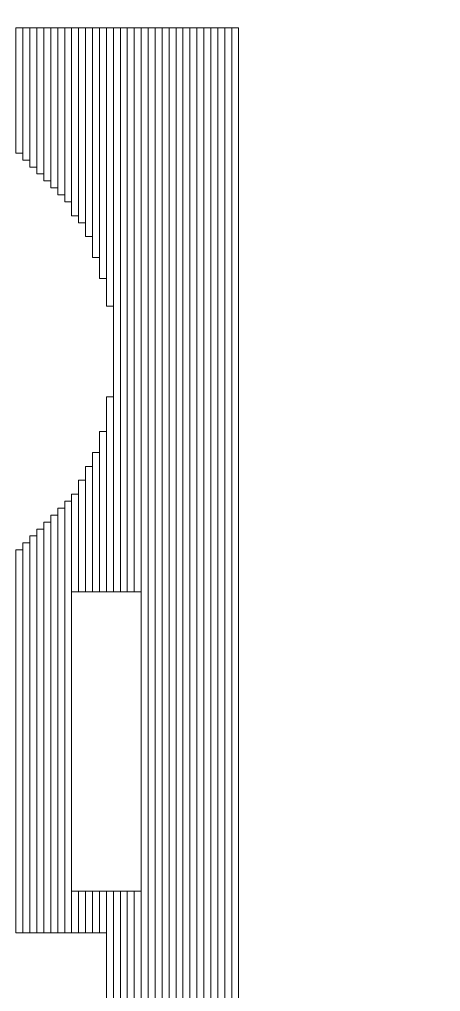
# Model space of a CAD drawing. Header units: millimetres. Extents: x -86 to 67, y -55 to 52.
# Drawn here: x 42.835 to 44.373, y -47.922 to -44.376 of the extents above; entities that cross this region are included whole.
import ezdxf

# ---------------------------------------------------------------- set-up
doc = ezdxf.new("R2010")
doc.units = ezdxf.units.MM
doc.header["$MEASUREMENT"] = 0
doc.layers.add('BG_OUTLINE', color=7, linetype='Continuous')
doc.layers.add('MA_PEN3', color=7, linetype='Continuous')

msp = doc.modelspace()

# ---------------------------------------------------------------- linework, layer by layer
at = {"layer": 'BG_OUTLINE', "color": 3, "lineweight": 9}
msp.add_open_spline([(-60.0926, 34.7331), (-60.0926, 34.7331), (63.7724, 34.7331), (63.7724, 34.7331), (63.7724, 34.7331), (64.585, 34.7336), (65.3646, 34.4113), (65.9396, 33.837), (65.9396, 33.837), (66.5146, 33.2627), (66.8379, 32.4797), (66.8384, 31.667), (66.8384, 31.667), (66.8384, 31.667), (66.8412, -52.28), (66.8412, -52.28), (66.8412, -52.28), (66.8412, -52.28), (66.8384, -52.1933), (66.8384, -52.1933), (66.8384, -52.1933), (66.8389, -53.006), (66.5166, -53.7856), (65.9424, -54.3606), (65.9424, -54.3606), (65.3681, -54.9356), (64.585, -55.2589), (63.7724, -55.2594), (63.7724, -55.2594), (63.7724, -55.2594), (-60.1869, -55.2594), (-60.1869, -55.2594), (-60.1869, -55.2594), (-60.1869, -55.2594), (-60.0853, -55.2518), (-60.0853, -55.2518), (-60.0853, -55.2518), (-60.8979, -55.2523), (-61.6775, -54.9299), (-62.2525, -54.3557), (-62.2525, -54.3557), (-62.8275, -53.7814), (-63.1508, -52.9984), (-63.1513, -52.1857), (-63.1513, -52.1857), (-63.1513, -52.1857), (-63.1587, 31.667), (-63.1587, 31.667), (-63.1587, 31.667), (-63.1592, 32.4797), (-62.8369, 33.2593), (-62.2626, 33.8343), (-62.2626, 33.8343), (-61.6883, 34.4093), (-60.9053, 34.7326), (-60.0926, 34.7331)], degree=3, knots=[0, 0, 0, 0, 0.071429, 0.071429, 0.071429, 0.071429, 0.142857, 0.142857, 0.142857, 0.142857, 0.214286, 0.214286, 0.214286, 0.214286, 0.285714, 0.285714, 0.285714, 0.285714, 0.357143, 0.357143, 0.357143, 0.357143, 0.428571, 0.428571, 0.428571, 0.428571, 0.5, 0.5, 0.5, 0.5, 0.571429, 0.571429, 0.571429, 0.571429, 0.642857, 0.642857, 0.642857, 0.642857, 0.714286, 0.714286, 0.714286, 0.714286, 0.785714, 0.785714, 0.785714, 0.785714, 0.857143, 0.857143, 0.857143, 0.857143, 0.928571, 0.928571, 0.928571, 0.928571, 1, 1, 1, 1], dxfattribs=at)
at = {"layer": 'MA_PEN3', "color": 5, "lineweight": 9}
for points in [[(42.8482, -44.8632), (42.8482, -44.8632), (42.8228, -44.8632), (42.8228, -44.8632), (42.8228, -44.8632), (42.8228, -44.8632), (42.8228, -44.406), (42.8228, -44.406), (42.8228, -44.406), (42.8228, -44.406), (42.8482, -44.406), (42.8482, -44.406), (42.8482, -44.406), (42.8482, -44.406), (42.8482, -44.8632), (42.8482, -44.8632)], [(42.8736, -44.8886), (42.8736, -44.8886), (42.8482, -44.8886), (42.8482, -44.8886), (42.8482, -44.8886), (42.8482, -44.8886), (42.8482, -44.406), (42.8482, -44.406), (42.8482, -44.406), (42.8482, -44.406), (42.8736, -44.406), (42.8736, -44.406), (42.8736, -44.406), (42.8736, -44.406), (42.8736, -44.8886), (42.8736, -44.8886)], [(42.899, -44.914), (42.899, -44.914), (42.8736, -44.914), (42.8736, -44.914), (42.8736, -44.914), (42.8736, -44.914), (42.8736, -44.406), (42.8736, -44.406), (42.8736, -44.406), (42.8736, -44.406), (42.899, -44.406), (42.899, -44.406), (42.899, -44.406), (42.899, -44.406), (42.899, -44.914), (42.899, -44.914)], [(42.9244, -44.9394), (42.9244, -44.9394), (42.899, -44.9394), (42.899, -44.9394), (42.899, -44.9394), (42.899, -44.9394), (42.899, -44.406), (42.899, -44.406), (42.899, -44.406), (42.899, -44.406), (42.9244, -44.406), (42.9244, -44.406), (42.9244, -44.406), (42.9244, -44.406), (42.9244, -44.9394), (42.9244, -44.9394)], [(42.9498, -44.9648), (42.9498, -44.9648), (42.9244, -44.9648), (42.9244, -44.9648), (42.9244, -44.9648), (42.9244, -44.9648), (42.9244, -44.406), (42.9244, -44.406), (42.9244, -44.406), (42.9244, -44.406), (42.9498, -44.406), (42.9498, -44.406), (42.9498, -44.406), (42.9498, -44.406), (42.9498, -44.9648), (42.9498, -44.9648)], [(42.9752, -44.9902), (42.9752, -44.9902), (42.9498, -44.9902), (42.9498, -44.9902), (42.9498, -44.9902), (42.9498, -44.9902), (42.9498, -44.406), (42.9498, -44.406), (42.9498, -44.406), (42.9498, -44.406), (42.9752, -44.406), (42.9752, -44.406), (42.9752, -44.406), (42.9752, -44.406), (42.9752, -44.9902), (42.9752, -44.9902)], [(43.0006, -45.0156), (43.0006, -45.0156), (42.9752, -45.0156), (42.9752, -45.0156), (42.9752, -45.0156), (42.9752, -45.0156), (42.9752, -44.406), (42.9752, -44.406), (42.9752, -44.406), (42.9752, -44.406), (43.0006, -44.406), (43.0006, -44.406), (43.0006, -44.406), (43.0006, -44.406), (43.0006, -45.0156), (43.0006, -45.0156)], [(43.026, -45.041), (43.026, -45.041), (43.0006, -45.041), (43.0006, -45.041), (43.0006, -45.041), (43.0006, -45.041), (43.0006, -44.406), (43.0006, -44.406), (43.0006, -44.406), (43.0006, -44.406), (43.026, -44.406), (43.026, -44.406), (43.026, -44.406), (43.026, -44.406), (43.026, -45.041), (43.026, -45.041)], [(43.0514, -45.0918), (43.0514, -45.0918), (43.026, -45.0918), (43.026, -45.0918), (43.026, -45.0918), (43.026, -45.0918), (43.026, -44.406), (43.026, -44.406), (43.026, -44.406), (43.026, -44.406), (43.0514, -44.406), (43.0514, -44.406), (43.0514, -44.406), (43.0514, -44.406), (43.0514, -45.0918), (43.0514, -45.0918)], [(43.0768, -45.1172), (43.0768, -45.1172), (43.0514, -45.1172), (43.0514, -45.1172), (43.0514, -45.1172), (43.0514, -45.1172), (43.0514, -44.406), (43.0514, -44.406), (43.0514, -44.406), (43.0514, -44.406), (43.0768, -44.406), (43.0768, -44.406), (43.0768, -44.406), (43.0768, -44.406), (43.0768, -45.1172), (43.0768, -45.1172)], [(43.1022, -45.168), (43.1022, -45.168), (43.0768, -45.168), (43.0768, -45.168), (43.0768, -45.168), (43.0768, -45.168), (43.0768, -44.406), (43.0768, -44.406), (43.0768, -44.406), (43.0768, -44.406), (43.1022, -44.406), (43.1022, -44.406), (43.1022, -44.406), (43.1022, -44.406), (43.1022, -45.168), (43.1022, -45.168)], [(43.1276, -45.2442), (43.1276, -45.2442), (43.1022, -45.2442), (43.1022, -45.2442), (43.1022, -45.2442), (43.1022, -45.2442), (43.1022, -44.406), (43.1022, -44.406), (43.1022, -44.406), (43.1022, -44.406), (43.1276, -44.406), (43.1276, -44.406), (43.1276, -44.406), (43.1276, -44.406), (43.1276, -45.2442), (43.1276, -45.2442)], [(43.153, -45.3204), (43.153, -45.3204), (43.1276, -45.3204), (43.1276, -45.3204), (43.1276, -45.3204), (43.1276, -45.3204), (43.1276, -44.406), (43.1276, -44.406), (43.1276, -44.406), (43.1276, -44.406), (43.153, -44.406), (43.153, -44.406), (43.153, -44.406), (43.153, -44.406), (43.153, -45.3204), (43.153, -45.3204)], [(43.1784, -45.422), (43.1784, -45.422), (43.153, -45.422), (43.153, -45.422), (43.153, -45.422), (43.153, -45.422), (43.153, -44.406), (43.153, -44.406), (43.153, -44.406), (43.153, -44.406), (43.1784, -44.406), (43.1784, -44.406), (43.1784, -44.406), (43.1784, -44.406), (43.1784, -45.422), (43.1784, -45.422)], [(43.2038, -46.4634), (43.2038, -46.4634), (43.1784, -46.4634), (43.1784, -46.4634), (43.1784, -46.4634), (43.1784, -46.4634), (43.1784, -44.406), (43.1784, -44.406), (43.1784, -44.406), (43.1784, -44.406), (43.2038, -44.406), (43.2038, -44.406), (43.2038, -44.406), (43.2038, -44.406), (43.2038, -46.4634), (43.2038, -46.4634)], [(43.2292, -46.4634), (43.2292, -46.4634), (43.2038, -46.4634), (43.2038, -46.4634), (43.2038, -46.4634), (43.2038, -46.4634), (43.2038, -44.406), (43.2038, -44.406), (43.2038, -44.406), (43.2038, -44.406), (43.2292, -44.406), (43.2292, -44.406), (43.2292, -44.406), (43.2292, -44.406), (43.2292, -46.4634), (43.2292, -46.4634)], [(43.2546, -46.4634), (43.2546, -46.4634), (43.2292, -46.4634), (43.2292, -46.4634), (43.2292, -46.4634), (43.2292, -46.4634), (43.2292, -44.406), (43.2292, -44.406), (43.2292, -44.406), (43.2292, -44.406), (43.2546, -44.406), (43.2546, -44.406), (43.2546, -44.406), (43.2546, -44.406), (43.2546, -46.4634), (43.2546, -46.4634)], [(43.28, -46.4634), (43.28, -46.4634), (43.2546, -46.4634), (43.2546, -46.4634), (43.2546, -46.4634), (43.2546, -46.4634), (43.2546, -44.406), (43.2546, -44.406), (43.2546, -44.406), (43.2546, -44.406), (43.28, -44.406), (43.28, -44.406), (43.28, -44.406), (43.28, -44.406), (43.28, -46.4634), (43.28, -46.4634)], [(43.3054, -54.8708), (43.3054, -54.8708), (43.28, -54.8708), (43.28, -54.8708), (43.28, -54.8708), (43.28, -54.8708), (43.28, -44.406), (43.28, -44.406), (43.28, -44.406), (43.28, -44.406), (43.3054, -44.406), (43.3054, -44.406), (43.3054, -44.406), (43.3054, -44.406), (43.3054, -54.8708), (43.3054, -54.8708)], [(43.3308, -54.8708), (43.3308, -54.8708), (43.3054, -54.8708), (43.3054, -54.8708), (43.3054, -54.8708), (43.3054, -54.8708), (43.3054, -44.406), (43.3054, -44.406), (43.3054, -44.406), (43.3054, -44.406), (43.3308, -44.406), (43.3308, -44.406), (43.3308, -44.406), (43.3308, -44.406), (43.3308, -54.8708), (43.3308, -54.8708)], [(43.3562, -54.8708), (43.3562, -54.8708), (43.3308, -54.8708), (43.3308, -54.8708), (43.3308, -54.8708), (43.3308, -54.8708), (43.3308, -44.406), (43.3308, -44.406), (43.3308, -44.406), (43.3308, -44.406), (43.3562, -44.406), (43.3562, -44.406), (43.3562, -44.406), (43.3562, -44.406), (43.3562, -54.8708), (43.3562, -54.8708)], [(43.3816, -54.8708), (43.3816, -54.8708), (43.3562, -54.8708), (43.3562, -54.8708), (43.3562, -54.8708), (43.3562, -54.8708), (43.3562, -44.406), (43.3562, -44.406), (43.3562, -44.406), (43.3562, -44.406), (43.3816, -44.406), (43.3816, -44.406), (43.3816, -44.406), (43.3816, -44.406), (43.3816, -54.8708), (43.3816, -54.8708)], [(43.407, -54.8708), (43.407, -54.8708), (43.3816, -54.8708), (43.3816, -54.8708), (43.3816, -54.8708), (43.3816, -54.8708), (43.3816, -44.406), (43.3816, -44.406), (43.3816, -44.406), (43.3816, -44.406), (43.407, -44.406), (43.407, -44.406), (43.407, -44.406), (43.407, -44.406), (43.407, -54.8708), (43.407, -54.8708)], [(43.4324, -54.8708), (43.4324, -54.8708), (43.407, -54.8708), (43.407, -54.8708), (43.407, -54.8708), (43.407, -54.8708), (43.407, -44.406), (43.407, -44.406), (43.407, -44.406), (43.407, -44.406), (43.4324, -44.406), (43.4324, -44.406), (43.4324, -44.406), (43.4324, -44.406), (43.4324, -54.8708), (43.4324, -54.8708)], [(43.4578, -54.8708), (43.4578, -54.8708), (43.4324, -54.8708), (43.4324, -54.8708), (43.4324, -54.8708), (43.4324, -54.8708), (43.4324, -44.406), (43.4324, -44.406), (43.4324, -44.406), (43.4324, -44.406), (43.4578, -44.406), (43.4578, -44.406), (43.4578, -44.406), (43.4578, -44.406), (43.4578, -54.8708), (43.4578, -54.8708)], [(43.4832, -54.8708), (43.4832, -54.8708), (43.4578, -54.8708), (43.4578, -54.8708), (43.4578, -54.8708), (43.4578, -54.8708), (43.4578, -44.406), (43.4578, -44.406), (43.4578, -44.406), (43.4578, -44.406), (43.4832, -44.406), (43.4832, -44.406), (43.4832, -44.406), (43.4832, -44.406), (43.4832, -54.8708), (43.4832, -54.8708)], [(43.5086, -54.8708), (43.5086, -54.8708), (43.4832, -54.8708), (43.4832, -54.8708), (43.4832, -54.8708), (43.4832, -54.8708), (43.4832, -44.406), (43.4832, -44.406), (43.4832, -44.406), (43.4832, -44.406), (43.5086, -44.406), (43.5086, -44.406), (43.5086, -44.406), (43.5086, -44.406), (43.5086, -54.8708), (43.5086, -54.8708)], [(43.534, -54.8708), (43.534, -54.8708), (43.5086, -54.8708), (43.5086, -54.8708), (43.5086, -54.8708), (43.5086, -54.8708), (43.5086, -44.406), (43.5086, -44.406), (43.5086, -44.406), (43.5086, -44.406), (43.534, -44.406), (43.534, -44.406), (43.534, -44.406), (43.534, -44.406), (43.534, -54.8708), (43.534, -54.8708)], [(43.5594, -54.8708), (43.5594, -54.8708), (43.534, -54.8708), (43.534, -54.8708), (43.534, -54.8708), (43.534, -54.8708), (43.534, -44.406), (43.534, -44.406), (43.534, -44.406), (43.534, -44.406), (43.5594, -44.406), (43.5594, -44.406), (43.5594, -44.406), (43.5594, -44.406), (43.5594, -54.8708), (43.5594, -54.8708)], [(43.5848, -54.8708), (43.5848, -54.8708), (43.5594, -54.8708), (43.5594, -54.8708), (43.5594, -54.8708), (43.5594, -54.8708), (43.5594, -44.406), (43.5594, -44.406), (43.5594, -44.406), (43.5594, -44.406), (43.5848, -44.406), (43.5848, -44.406), (43.5848, -44.406), (43.5848, -44.406), (43.5848, -54.8708), (43.5848, -54.8708)], [(43.6102, -54.8708), (43.6102, -54.8708), (43.5848, -54.8708), (43.5848, -54.8708), (43.5848, -54.8708), (43.5848, -54.8708), (43.5848, -44.406), (43.5848, -44.406), (43.5848, -44.406), (43.5848, -44.406), (43.6102, -44.406), (43.6102, -44.406), (43.6102, -44.406), (43.6102, -44.406), (43.6102, -54.8708), (43.6102, -54.8708)], [(43.6356, -54.8708), (43.6356, -54.8708), (43.6102, -54.8708), (43.6102, -54.8708), (43.6102, -54.8708), (43.6102, -54.8708), (43.6102, -44.406), (43.6102, -44.406), (43.6102, -44.406), (43.6102, -44.406), (43.6356, -44.406), (43.6356, -44.406), (43.6356, -44.406), (43.6356, -44.406), (43.6356, -54.8708), (43.6356, -54.8708)], [(43.1784, -46.4634), (43.1784, -46.4634), (43.153, -46.4634), (43.153, -46.4634), (43.153, -46.4634), (43.153, -46.4634), (43.153, -45.7522), (43.153, -45.7522), (43.153, -45.7522), (43.153, -45.7522), (43.1784, -45.7522), (43.1784, -45.7522), (43.1784, -45.7522), (43.1784, -45.7522), (43.1784, -46.4634), (43.1784, -46.4634)], [(43.153, -46.4634), (43.153, -46.4634), (43.1276, -46.4634), (43.1276, -46.4634), (43.1276, -46.4634), (43.1276, -46.4634), (43.1276, -45.8792), (43.1276, -45.8792), (43.1276, -45.8792), (43.1276, -45.8792), (43.153, -45.8792), (43.153, -45.8792), (43.153, -45.8792), (43.153, -45.8792), (43.153, -46.4634), (43.153, -46.4634)], [(43.1276, -46.4634), (43.1276, -46.4634), (43.1022, -46.4634), (43.1022, -46.4634), (43.1022, -46.4634), (43.1022, -46.4634), (43.1022, -45.9554), (43.1022, -45.9554), (43.1022, -45.9554), (43.1022, -45.9554), (43.1276, -45.9554), (43.1276, -45.9554), (43.1276, -45.9554), (43.1276, -45.9554), (43.1276, -46.4634), (43.1276, -46.4634)], [(43.1022, -46.4634), (43.1022, -46.4634), (43.0768, -46.4634), (43.0768, -46.4634), (43.0768, -46.4634), (43.0768, -46.4634), (43.0768, -46.0062), (43.0768, -46.0062), (43.0768, -46.0062), (43.0768, -46.0062), (43.1022, -46.0062), (43.1022, -46.0062), (43.1022, -46.0062), (43.1022, -46.0062), (43.1022, -46.4634), (43.1022, -46.4634)], [(43.0768, -46.4634), (43.0768, -46.4634), (43.0514, -46.4634), (43.0514, -46.4634), (43.0514, -46.4634), (43.0514, -46.4634), (43.0514, -46.057), (43.0514, -46.057), (43.0514, -46.057), (43.0514, -46.057), (43.0768, -46.057), (43.0768, -46.057), (43.0768, -46.057), (43.0768, -46.057), (43.0768, -46.4634), (43.0768, -46.4634)], [(43.0514, -46.4634), (43.0514, -46.4634), (43.026, -46.4634), (43.026, -46.4634), (43.026, -46.4634), (43.026, -46.4634), (43.026, -46.1078), (43.026, -46.1078), (43.026, -46.1078), (43.026, -46.1078), (43.0514, -46.1078), (43.0514, -46.1078), (43.0514, -46.1078), (43.0514, -46.1078), (43.0514, -46.4634), (43.0514, -46.4634)], [(43.026, -47.708), (43.026, -47.708), (43.0006, -47.708), (43.0006, -47.708), (43.0006, -47.708), (43.0006, -47.708), (43.0006, -46.1332), (43.0006, -46.1332), (43.0006, -46.1332), (43.0006, -46.1332), (43.026, -46.1332), (43.026, -46.1332), (43.026, -46.1332), (43.026, -46.1332), (43.026, -47.708), (43.026, -47.708)], [(43.0006, -47.708), (43.0006, -47.708), (42.9752, -47.708), (42.9752, -47.708), (42.9752, -47.708), (42.9752, -47.708), (42.9752, -46.1586), (42.9752, -46.1586), (42.9752, -46.1586), (42.9752, -46.1586), (43.0006, -46.1586), (43.0006, -46.1586), (43.0006, -46.1586), (43.0006, -46.1586), (43.0006, -47.708), (43.0006, -47.708)], [(42.9498, -47.708), (42.9498, -47.708), (42.9244, -47.708), (42.9244, -47.708), (42.9244, -47.708), (42.9244, -47.708), (42.9244, -46.2094), (42.9244, -46.2094), (42.9244, -46.2094), (42.9244, -46.2094), (42.9498, -46.2094), (42.9498, -46.2094), (42.9498, -46.2094), (42.9498, -46.2094), (42.9498, -47.708), (42.9498, -47.708)], [(42.9752, -47.708), (42.9752, -47.708), (42.9498, -47.708), (42.9498, -47.708), (42.9498, -47.708), (42.9498, -47.708), (42.9498, -46.184), (42.9498, -46.184), (42.9498, -46.184), (42.9498, -46.184), (42.9752, -46.184), (42.9752, -46.184), (42.9752, -46.184), (42.9752, -46.184), (42.9752, -47.708), (42.9752, -47.708)], [(42.9244, -47.708), (42.9244, -47.708), (42.899, -47.708), (42.899, -47.708), (42.899, -47.708), (42.899, -47.708), (42.899, -46.2348), (42.899, -46.2348), (42.899, -46.2348), (42.899, -46.2348), (42.9244, -46.2348), (42.9244, -46.2348), (42.9244, -46.2348), (42.9244, -46.2348), (42.9244, -47.708), (42.9244, -47.708)], [(42.899, -47.708), (42.899, -47.708), (42.8736, -47.708), (42.8736, -47.708), (42.8736, -47.708), (42.8736, -47.708), (42.8736, -46.2602), (42.8736, -46.2602), (42.8736, -46.2602), (42.8736, -46.2602), (42.899, -46.2602), (42.899, -46.2602), (42.899, -46.2602), (42.899, -46.2602), (42.899, -47.708), (42.899, -47.708)], [(42.8482, -47.708), (42.8482, -47.708), (42.8228, -47.708), (42.8228, -47.708), (42.8228, -47.708), (42.8228, -47.708), (42.8228, -46.311), (42.8228, -46.311), (42.8228, -46.311), (42.8228, -46.311), (42.8482, -46.311), (42.8482, -46.311), (42.8482, -46.311), (42.8482, -46.311), (42.8482, -47.708), (42.8482, -47.708)], [(42.8736, -47.708), (42.8736, -47.708), (42.8482, -47.708), (42.8482, -47.708), (42.8482, -47.708), (42.8482, -47.708), (42.8482, -46.2856), (42.8482, -46.2856), (42.8482, -46.2856), (42.8482, -46.2856), (42.8736, -46.2856), (42.8736, -46.2856), (42.8736, -46.2856), (42.8736, -46.2856), (42.8736, -47.708), (42.8736, -47.708)], [(43.0514, -47.708), (43.0514, -47.708), (43.026, -47.708), (43.026, -47.708), (43.026, -47.708), (43.026, -47.708), (43.026, -47.5556), (43.026, -47.5556), (43.026, -47.5556), (43.026, -47.5556), (43.0514, -47.5556), (43.0514, -47.5556), (43.0514, -47.5556), (43.0514, -47.5556), (43.0514, -47.708), (43.0514, -47.708)], [(43.0768, -47.708), (43.0768, -47.708), (43.0514, -47.708), (43.0514, -47.708), (43.0514, -47.708), (43.0514, -47.708), (43.0514, -47.5556), (43.0514, -47.5556), (43.0514, -47.5556), (43.0514, -47.5556), (43.0768, -47.5556), (43.0768, -47.5556), (43.0768, -47.5556), (43.0768, -47.5556), (43.0768, -47.708), (43.0768, -47.708)], [(43.1022, -47.708), (43.1022, -47.708), (43.0768, -47.708), (43.0768, -47.708), (43.0768, -47.708), (43.0768, -47.708), (43.0768, -47.5556), (43.0768, -47.5556), (43.0768, -47.5556), (43.0768, -47.5556), (43.1022, -47.5556), (43.1022, -47.5556), (43.1022, -47.5556), (43.1022, -47.5556), (43.1022, -47.708), (43.1022, -47.708)], [(43.1276, -47.708), (43.1276, -47.708), (43.1022, -47.708), (43.1022, -47.708), (43.1022, -47.708), (43.1022, -47.708), (43.1022, -47.5556), (43.1022, -47.5556), (43.1022, -47.5556), (43.1022, -47.5556), (43.1276, -47.5556), (43.1276, -47.5556), (43.1276, -47.5556), (43.1276, -47.5556), (43.1276, -47.708), (43.1276, -47.708)], [(43.153, -47.708), (43.153, -47.708), (43.1276, -47.708), (43.1276, -47.708), (43.1276, -47.708), (43.1276, -47.708), (43.1276, -47.5556), (43.1276, -47.5556), (43.1276, -47.5556), (43.1276, -47.5556), (43.153, -47.5556), (43.153, -47.5556), (43.153, -47.5556), (43.153, -47.5556), (43.153, -47.708), (43.153, -47.708)], [(43.1784, -54.8708), (43.1784, -54.8708), (43.153, -54.8708), (43.153, -54.8708), (43.153, -54.8708), (43.153, -54.8708), (43.153, -47.5556), (43.153, -47.5556), (43.153, -47.5556), (43.153, -47.5556), (43.1784, -47.5556), (43.1784, -47.5556), (43.1784, -47.5556), (43.1784, -47.5556), (43.1784, -54.8708), (43.1784, -54.8708)], [(43.2038, -54.8708), (43.2038, -54.8708), (43.1784, -54.8708), (43.1784, -54.8708), (43.1784, -54.8708), (43.1784, -54.8708), (43.1784, -47.5556), (43.1784, -47.5556), (43.1784, -47.5556), (43.1784, -47.5556), (43.2038, -47.5556), (43.2038, -47.5556), (43.2038, -47.5556), (43.2038, -47.5556), (43.2038, -54.8708), (43.2038, -54.8708)], [(43.2292, -54.8708), (43.2292, -54.8708), (43.2038, -54.8708), (43.2038, -54.8708), (43.2038, -54.8708), (43.2038, -54.8708), (43.2038, -47.5556), (43.2038, -47.5556), (43.2038, -47.5556), (43.2038, -47.5556), (43.2292, -47.5556), (43.2292, -47.5556), (43.2292, -47.5556), (43.2292, -47.5556), (43.2292, -54.8708), (43.2292, -54.8708)], [(43.2546, -54.8708), (43.2546, -54.8708), (43.2292, -54.8708), (43.2292, -54.8708), (43.2292, -54.8708), (43.2292, -54.8708), (43.2292, -47.5556), (43.2292, -47.5556), (43.2292, -47.5556), (43.2292, -47.5556), (43.2546, -47.5556), (43.2546, -47.5556), (43.2546, -47.5556), (43.2546, -47.5556), (43.2546, -54.8708), (43.2546, -54.8708)], [(43.28, -54.8708), (43.28, -54.8708), (43.2546, -54.8708), (43.2546, -54.8708), (43.2546, -54.8708), (43.2546, -54.8708), (43.2546, -47.5556), (43.2546, -47.5556), (43.2546, -47.5556), (43.2546, -47.5556), (43.28, -47.5556), (43.28, -47.5556), (43.28, -47.5556), (43.28, -47.5556), (43.28, -54.8708), (43.28, -54.8708)]]:
    msp.add_open_spline(points, degree=3, knots=[0, 0, 0, 0, 0.25, 0.25, 0.25, 0.25, 0.5, 0.5, 0.5, 0.5, 0.75, 0.75, 0.75, 0.75, 1, 1, 1, 1], dxfattribs=at)

doc.saveas('drawing.dxf')
